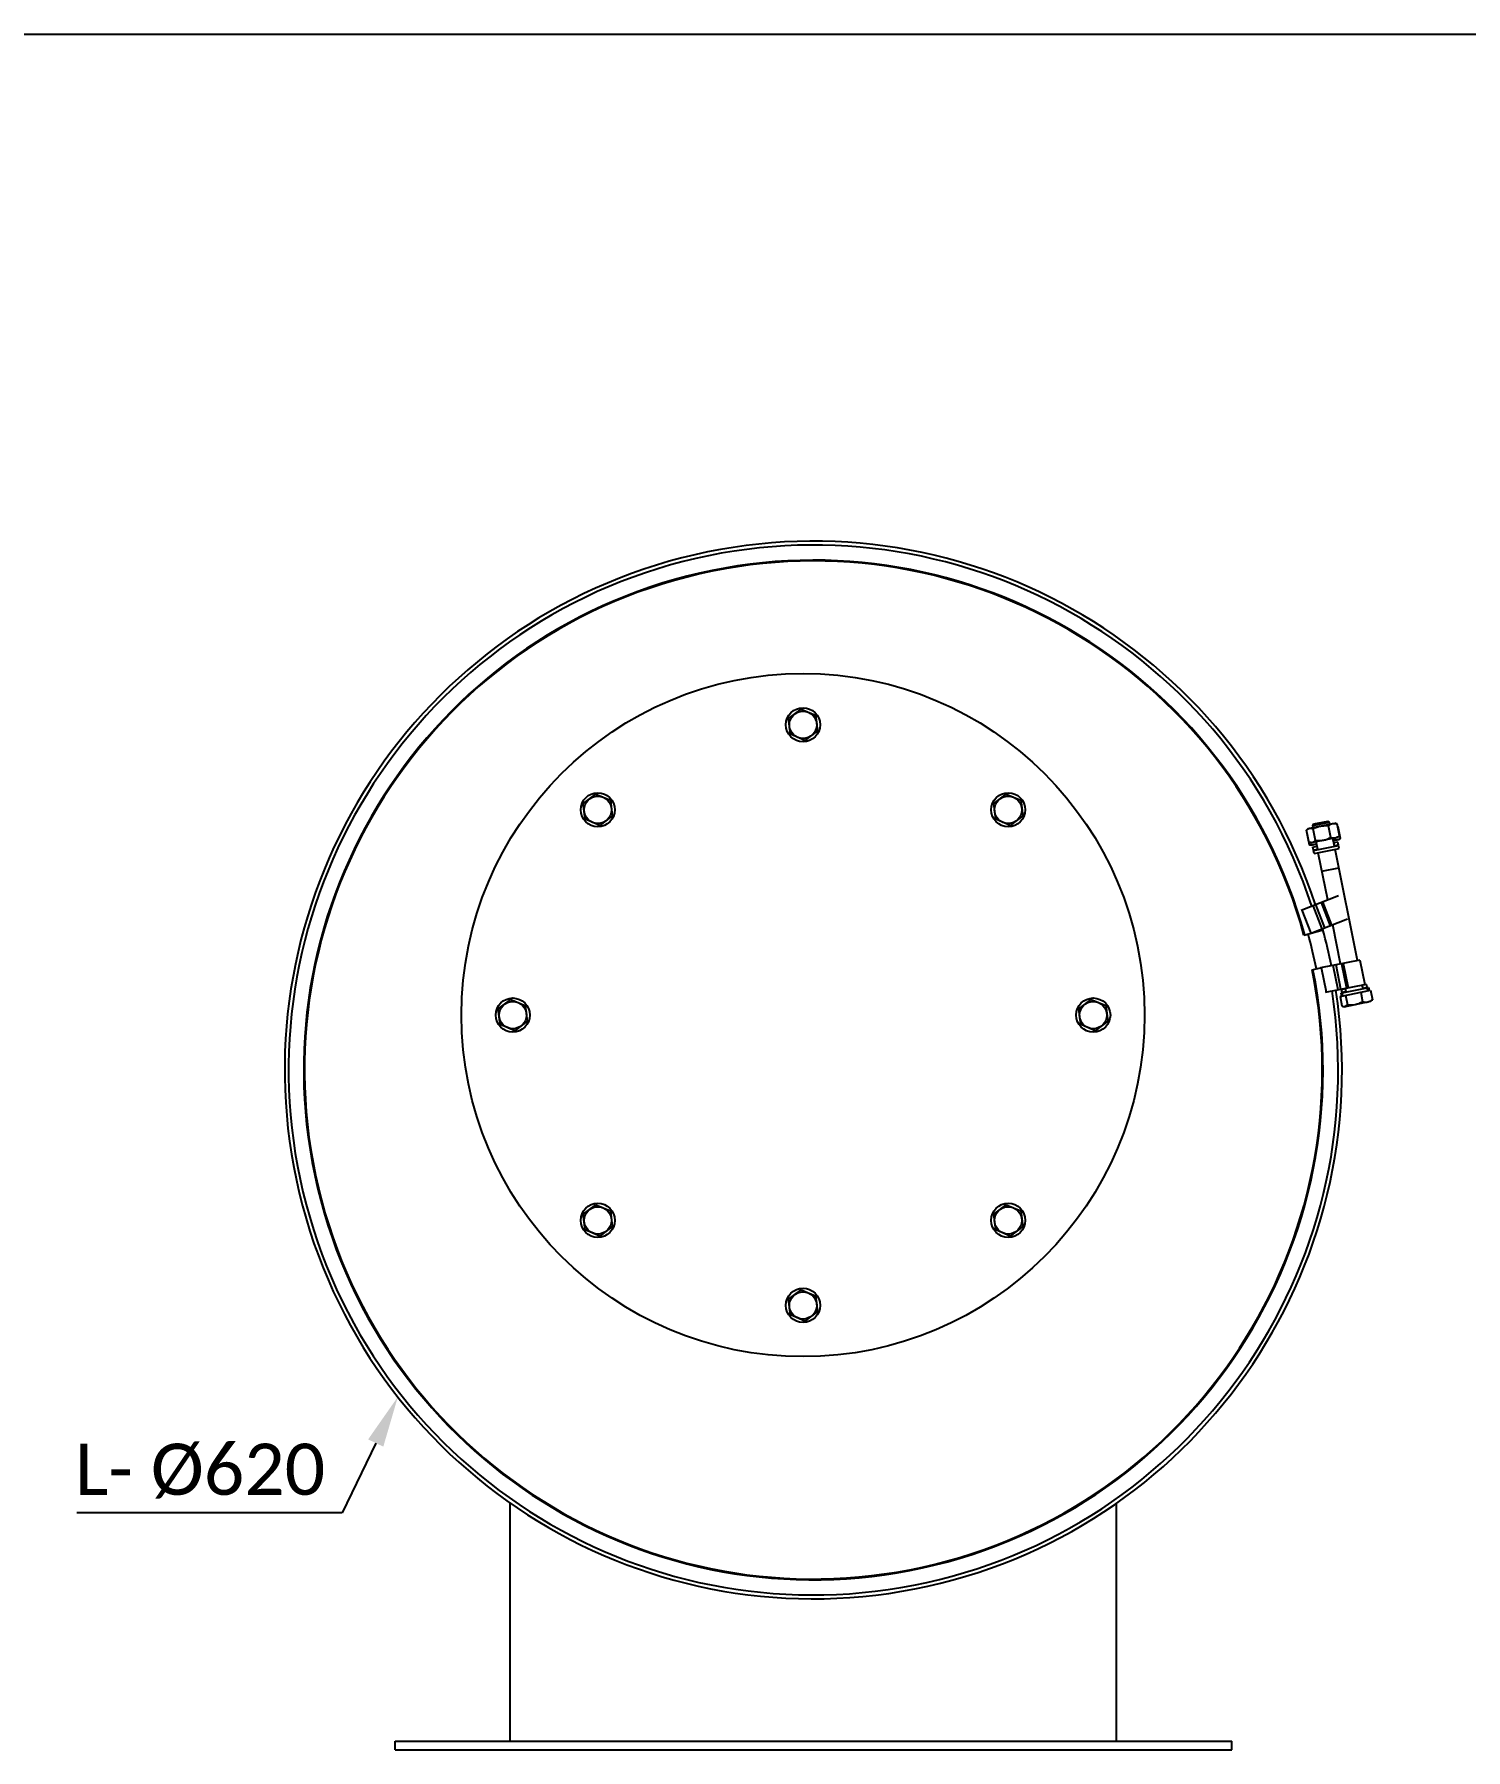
# Model space of a CAD drawing. Header units: millimetres. Extents: x 750 to 8479, y 2174 to 4333.
# Drawn here: x 6000 to 6839, y 3329 to 4333 of the extents above; entities that cross this region are included whole.
import ezdxf
from ezdxf import colors
from ezdxf.entities.mleader import LeaderData, LeaderLine
from ezdxf.math import Vec2, Vec3

# ---------------------------------------------------------------- set-up
doc = ezdxf.new("R2010")
doc.units = ezdxf.units.MM
doc.header["$LTSCALE"] = 153.67
doc.layers.get('0').update_dxf_attribs({"linetype": 'CONTINUOUS'})
doc.layers.add('00_BUW_DATUM', color=7, linetype='CONTINUOUS')
doc.layers.add('02___PRT_ALL_AXES', color=7, linetype='CONTINUOUS')
doc.styles.get("Standard").update_dxf_attribs({"font": 'calibri.ttf'})

msp = doc.modelspace()

# ---------------------------------------------------------------- linework, layer by layer
at = {"linetype": 'Continuous'}
for p, q in [((5975.32362, 4333.27592), (8479.0037, 4333.27592)), ((6749.5648, 3870.8807), (6757.89796, 3872.5565)), ((6754.34979, 3843.2824), (6764.15351, 3845.25393)), ((6764.01969, 3828.83379), (6742.13698, 3820.27073)), ((6747.97069, 3806.93994), (6742.67218, 3820.48016)), ((6754.51175, 3809.49957), (6749.21325, 3823.03979)), ((6756.04264, 3810.09863), (6750.74414, 3823.63885)), ((6753.79396, 3824.8323), (6759.09246, 3811.29208)), ((6754.71746, 3825.19367), (6760.01596, 3811.65346)), ((6747.43548, 3806.73051), (6769.31819, 3815.29358)), ((6747.43548, 3806.73051), (6747.41347, 3806.78677)), ((6776.55815, 3791.17818), (6753.55135, 3786.55152)), ((6763.8371, 3773.78889), (6760.9705, 3788.04351)), ((6765.44876, 3774.11299), (6762.58216, 3788.36761)), ((6765.7929, 3789.01329), (6768.65949, 3774.75867)), ((6766.76512, 3789.2088), (6769.63172, 3774.95418)), ((6776.55815, 3791.17818), (6779.42475, 3776.92356)), ((6756.95091, 3772.40408), (6754.08432, 3786.6587)), ((6756.38747, 3772.29077), (6779.42475, 3776.92356)), ((6764.90586, 3769.92373), (6782.77601, 3773.51741)), ((6768.54477, 3772.69556), (6765.35287, 3772.05367)), ((6778.34849, 3774.66708), (6781.54039, 3775.30897))]:
    msp.add_line(p, q, dxfattribs=at)
at = {"layer": '00_BUW_DATUM', "linetype": 'Continuous'}
for p, q in [((6441.87638, 3932.55944), (6449.23608, 3938.14228)), ((6449.23608, 3938.14228), (6457.75082, 3934.56001)), ((6443.03141, 3923.39433), (6441.87638, 3932.55944)), ((6457.75082, 3934.56001), (6458.90585, 3925.3949)), ((6451.54614, 3919.81206), (6443.03141, 3923.39433)), ((6458.90585, 3925.3949), (6451.54614, 3919.81206)), ((6321.66823, 3882.7676), (6329.02793, 3888.35044)), ((6329.02793, 3888.35044), (6337.54266, 3884.76817)), ((6562.08453, 3882.7676), (6569.44424, 3888.35044)), ((6569.44424, 3888.35044), (6577.95897, 3884.76817)), ((6322.82326, 3873.60249), (6321.66823, 3882.7676)), ((6337.54266, 3884.76817), (6338.69769, 3875.60306)), ((6563.23956, 3873.60249), (6562.08453, 3882.7676)), ((6577.95897, 3884.76817), (6579.114, 3875.60306)), ((6331.33799, 3870.02022), (6322.82326, 3873.60249)), ((6338.69769, 3875.60306), (6331.33799, 3870.02022)), ((6571.7543, 3870.02022), (6563.23956, 3873.60249)), ((6579.114, 3875.60306), (6571.7543, 3870.02022)), ((6745.23679, 3867.24147), (6745.52723, 3867.51533)), ((6746.61113, 3860.40735), (6745.23679, 3867.24147)), ((6745.52724, 3867.5153), (6746.2827, 3868.18064)), ((6746.2827, 3868.18064), (6761.96867, 3871.33508)), ((6748.97738, 3869.99756), (6758.78111, 3871.96909)), ((6748.97738, 3869.99756), (6749.5648, 3870.8807)), ((6749.22382, 3868.77209), (6748.97738, 3869.99756)), ((6750.52611, 3861.19465), (6749.15177, 3868.02877)), ((6749.5648, 3870.8807), (6757.89796, 3872.5565)), ((6758.78111, 3871.96909), (6757.89796, 3872.5565)), ((6759.55588, 3863.01053), (6758.18154, 3869.84465)), ((6759.02755, 3870.74362), (6758.78111, 3871.96909)), ((6762.9226, 3871.0135), (6761.96867, 3871.33508)), ((6763.29632, 3870.87323), (6762.9226, 3871.01353)), ((6764.67066, 3864.03911), (6763.29632, 3870.87323)), ((6763.62206, 3869.30671), (6763.61048, 3869.31125)), ((6763.62206, 3869.30671), (6763.6105, 3869.31094)), ((6763.62206, 3869.30671), (6764.9964, 3862.47259)), ((6745.55109, 3865.67821), (6745.54194, 3865.6708)), ((6745.55124, 3865.67782), (6745.54194, 3865.6708)), ((6745.54194, 3865.6708), (6746.91628, 3858.83668)), ((6746.61113, 3860.40735), (6746.98486, 3860.26705)), ((6746.91628, 3858.83668), (6747.22069, 3858.72526)), ((6747.93878, 3859.94551), (6746.98485, 3860.26709)), ((6747.22069, 3858.72533), (6748.25423, 3858.37691)), ((6747.93878, 3859.94551), (6763.62475, 3863.09995)), ((6751.19535, 3858.96837), (6748.25423, 3858.37691)), ((6748.981, 3857.29904), (6751.43193, 3857.79192)), ((6749.33587, 3855.53437), (6748.981, 3857.29904)), ((6749.3753, 3855.33829), (6764.08089, 3858.29558)), ((6751.82623, 3855.83117), (6750.8799, 3860.53696)), ((6761.62996, 3857.8027), (6760.68363, 3862.50849)), ((6760.7712, 3862.5261), (6760.94577, 3861.65801)), ((6763.94019, 3861.53135), (6760.99907, 3860.93989)), ((6763.68659, 3860.25633), (6761.23566, 3859.76344)), ((6764.04146, 3858.49165), (6761.59053, 3857.99877)), ((6763.62475, 3863.09995), (6764.38021, 3863.76528)), ((6764.04146, 3858.49165), (6763.68659, 3860.25633)), ((6764.7587, 3862.25221), (6763.94019, 3861.53135)), ((6764.43577, 3856.53091), (6764.08089, 3858.29558)), ((6764.67066, 3864.03911), (6764.38022, 3863.76525)), ((6764.9964, 3862.47259), (6764.75872, 3862.25215)), ((6749.33587, 3855.53437), (6751.7868, 3856.02725)), ((6749.73018, 3853.57362), (6749.3753, 3855.33829)), ((6749.73018, 3853.57362), (6764.43577, 3856.53091)), ((6757.74887, 3826.37991), (6752.18111, 3854.0665)), ((6775.08759, 3790.88245), (6761.98484, 3856.03803)), ((6765.28386, 3788.91092), (6760.65969, 3811.90536)), ((6780.44455, 3776.92463), (6777.99362, 3776.43175)), ((6780.79943, 3775.15996), (6780.44455, 3776.92463)), ((6271.87638, 3762.55944), (6279.23608, 3768.14228)), ((6279.23608, 3768.14228), (6287.75082, 3764.56001)), ((6611.87638, 3762.55944), (6619.23608, 3768.14228)), ((6619.23608, 3768.14228), (6627.75082, 3764.56001)), ((6764.90586, 3769.92373), (6766.02677, 3764.34986)), ((6765.35287, 3772.05367), (6765.74717, 3770.09292)), ((6765.73896, 3773.96735), (6768.18989, 3774.46023)), ((6766.09383, 3772.20268), (6765.73896, 3773.96735)), ((6766.13327, 3772.0066), (6780.83886, 3774.96389)), ((6766.48814, 3770.24193), (6766.13327, 3772.0066)), ((6767.25973, 3763.86897), (6782.94569, 3767.02341)), ((6768.09445, 3770.56496), (6769.21536, 3764.99108)), ((6768.5842, 3772.49948), (6768.15046, 3774.6563)), ((6777.02953, 3772.3618), (6778.15043, 3766.78792)), ((6778.38793, 3774.47101), (6777.95419, 3776.62783)), ((6781.19373, 3773.19922), (6780.83886, 3774.96389)), ((6781.01213, 3775.20274), (6781.40643, 3773.24199)), ((6781.54039, 3775.30897), (6781.9347, 3773.34823)), ((6782.77601, 3773.51741), (6783.89691, 3767.94353)), ((6782.94569, 3767.02341), (6783.41996, 3767.44109)), ((6273.03141, 3753.39433), (6271.87638, 3762.55944)), ((6287.75082, 3764.56001), (6288.90585, 3755.3949)), ((6613.03141, 3753.39433), (6611.87638, 3762.55944)), ((6627.75082, 3764.56001), (6628.90585, 3755.3949)), ((6767.25973, 3763.86897), (6766.66087, 3764.07085)), ((6281.54614, 3749.81206), (6273.03141, 3753.39433)), ((6288.90585, 3755.3949), (6281.54614, 3749.81206)), ((6621.54614, 3749.81206), (6613.03141, 3753.39433)), ((6628.90585, 3755.3949), (6621.54614, 3749.81206)), ((6321.66823, 3642.35129), (6329.02793, 3647.93413)), ((6329.02793, 3647.93413), (6337.54266, 3644.35186)), ((6562.08453, 3642.35129), (6569.44424, 3647.93413)), ((6569.44424, 3647.93413), (6577.95897, 3644.35186)), ((6322.82326, 3633.18618), (6321.66823, 3642.35129)), ((6337.54266, 3644.35186), (6338.69769, 3635.18675)), ((6563.23956, 3633.18618), (6562.08453, 3642.35129)), ((6577.95897, 3644.35186), (6579.114, 3635.18675)), ((6331.33799, 3629.60391), (6322.82326, 3633.18618)), ((6338.69769, 3635.18675), (6331.33799, 3629.60391)), ((6571.7543, 3629.60391), (6563.23956, 3633.18618)), ((6579.114, 3635.18675), (6571.7543, 3629.60391)), ((6441.87638, 3592.55944), (6449.23608, 3598.14228)), ((6449.23608, 3598.14228), (6457.75082, 3594.56001)), ((6443.03141, 3583.39433), (6441.87638, 3592.55944)), ((6457.75082, 3594.56001), (6458.90585, 3585.3949)), ((6451.54614, 3579.81206), (6443.03141, 3583.39433)), ((6458.90585, 3585.3949), (6451.54614, 3579.81206))]:
    msp.add_line(p, q, dxfattribs=at)
for centre, radius in [((6450.39111, 3928.97717), 10), ((6450.39111, 3928.97717), 8), ((6330.18296, 3879.18533), 10), ((6570.59927, 3879.18533), 10), ((6330.18296, 3879.18533), 8), ((6570.59927, 3879.18533), 8), ((6280.39111, 3758.97717), 10), ((6280.39111, 3758.97717), 8), ((6620.39111, 3758.97717), 10), ((6620.39111, 3758.97717), 8), ((6330.18296, 3638.76902), 10), ((6330.18296, 3638.76902), 8), ((6570.59927, 3638.76902), 10), ((6570.59927, 3638.76902), 8), ((6450.39111, 3588.97717), 10), ((6450.39111, 3588.97717), 8)]:
    msp.add_circle(centre, radius, dxfattribs=at)
msp.add_arc((6749.95943, 3882.76225), 23.79262, 297.27785352, 297.50036482, dxfattribs=at)
for points, knots in [([(6745.52724, 3867.5153), (6745.75285, 3867.71399), (6746.22319, 3868.06615), (6746.7769, 3868.28002), (6747.05341, 3868.33563)], [0, 0, 0, 0, 0.5159551725, 1, 1, 1, 1]), ([(6747.05341, 3868.33563), (6747.38914, 3868.40314), (6748.12245, 3868.39515), (6748.80745, 3868.17043), (6749.15177, 3868.02877)], [0, 0, 0, 0, 0.4791033813, 1, 1, 1, 1]), ([(6749.15177, 3868.02877), (6749.84257, 3868.38865), (6751.26045, 3869.0425), (6752.76257, 3869.48373), (6753.52578, 3869.63722)], [0, 0, 0, 0, 0.5001358562, 1, 1, 1, 1]), ([(6753.52578, 3869.63722), (6754.289, 3869.7907), (6755.84491, 3869.96444), (6757.40532, 3869.90951), (6758.18154, 3869.84465)], [0, 0, 0, 0, 0.499864158, 1, 1, 1, 1]), ([(6758.18154, 3869.84465), (6758.54489, 3870.13309), (6759.29798, 3870.65064), (6760.16264, 3870.97189), (6760.59806, 3871.05945)], [0, 0, 0, 0, 0.5108945524, 1, 1, 1, 1]), ([(6760.59806, 3871.05945), (6761.03347, 3871.14701), (6761.9551, 3871.18499), (6762.84972, 3870.99879), (6763.29632, 3870.87323)], [0, 0, 0, 0, 0.4891054615, 1, 1, 1, 1]), ([(6749.55186, 3858.63786), (6749.12689, 3858.5524), (6748.22516, 3858.51902), (6747.35222, 3858.70935), (6746.91628, 3858.83668)], [0, 0, 0, 0, 0.4883475389, 1, 1, 1, 1]), ([(6746.98485, 3860.26708), (6747.26974, 3860.17105), (6747.83964, 3860.02809), (6748.43299, 3860.04489), (6748.70949, 3860.10049)], [0, 0, 0, 0, 0.5159551725, 1, 1, 1, 1]), ([(6748.70949, 3860.10049), (6749.04522, 3860.16801), (6749.71844, 3860.45885), (6750.26332, 3860.9309), (6750.52611, 3861.19465)], [0, 0, 0, 0, 0.4791033813, 1, 1, 1, 1]), ([(6751.13226, 3859.28519), (6751.0083, 3859.2083), (6750.51329, 3858.92416), (6749.96856, 3858.72166), (6749.55186, 3858.63786)], [0, 0, 0, 0, 0.255504698, 1, 1, 1, 1]), ([(6750.52611, 3861.19465), (6751.30233, 3861.12979), (6752.86274, 3861.07487), (6754.41865, 3861.2486), (6755.18186, 3861.40209)], [0, 0, 0, 0, 0.5001358562, 1, 1, 1, 1]), ([(6755.18186, 3861.40209), (6755.94508, 3861.55557), (6757.4472, 3861.9968), (6758.86507, 3862.65066), (6759.55588, 3863.01053)], [0, 0, 0, 0, 0.499864158, 1, 1, 1, 1]), ([(6759.55588, 3863.01053), (6760.00248, 3862.88498), (6760.8971, 3862.69878), (6761.81872, 3862.73675), (6762.25414, 3862.82432)], [0, 0, 0, 0, 0.5108945524, 1, 1, 1, 1]), ([(6763.11196, 3861.36479), (6762.765, 3861.29502), (6762.01066, 3861.29752), (6761.30168, 3861.51804), (6760.94577, 3861.65801)], [0, 0, 0, 0, 0.4806214568, 1, 1, 1, 1]), ([(6762.25414, 3862.82432), (6762.68955, 3862.91188), (6763.55422, 3863.23312), (6764.30731, 3863.75068), (6764.67066, 3864.03911)], [0, 0, 0, 0, 0.4891054615, 1, 1, 1, 1]), ([(6764.7587, 3862.25221), (6764.51523, 3862.03778), (6764.00814, 3861.65686), (6763.41061, 3861.42485), (6763.11196, 3861.36479)], [0, 0, 0, 0, 0.5157432693, 1, 1, 1, 1]), ([(6778.15043, 3766.78792), (6778.40303, 3766.72917), (6779.39185, 3766.53276), (6780.42914, 3766.51733), (6781.16454, 3766.66522)], [0, 0, 0, 0, 0.2569107254, 1, 1, 1, 1]), ([(6781.16454, 3766.66522), (6781.40791, 3766.71416), (6782.38597, 3766.98006), (6783.27898, 3767.49732), (6783.89691, 3767.94353)], [0, 0, 0, 0, 0.2456753575, 1, 1, 1, 1]), ([(6783.89691, 3767.94353), (6783.85905, 3767.89724), (6783.71, 3767.72074), (6783.54847, 3767.55428), (6783.41996, 3767.4411)], [0, 0, 0, 0, 0.2588332683, 1, 1, 1, 1]), ([(6766.02677, 3764.34986), (6766.07958, 3764.3218), (6766.28528, 3764.21663), (6766.49859, 3764.12556), (6766.66087, 3764.07085)], [0, 0, 0, 0, 0.2588332683, 1, 1, 1, 1]), ([(6766.66087, 3764.07085), (6766.75406, 3764.03944), (6767.10972, 3763.93642), (6767.49481, 3763.91624), (6767.76193, 3763.96996)], [0, 0, 0, 0, 0.2652052976, 1, 1, 1, 1]), ([(6767.76193, 3763.96996), (6767.89763, 3763.99725), (6768.47285, 3764.1898), (6768.92322, 3764.63392), (6769.21536, 3764.99108)], [0, 0, 0, 0, 0.230759251, 1, 1, 1, 1])]:
    msp.add_open_spline(points, degree=3, knots=knots, dxfattribs=at)
for points in [[(6773.82376, 3765.18899), (6775.33114, 3765.49212), (6776.78884, 3766.07369), (6778.15043, 3766.78792)], [(6769.21536, 3764.99108), (6770.7472, 3764.85872), (6772.31639, 3764.88586), (6773.82376, 3765.18899)]]:
    msp.add_open_spline(points, degree=3, dxfattribs=at)
at = {"layer": '02___PRT_ALL_AXES', "linetype": 'Continuous'}
for p, q in [((6747.97069, 3806.93994), (6754.99414, 3808.87064)), ((6743.80905, 3805.79594), (6747.41956, 3806.78844)), ((6748.61901, 3785.55963), (6753.55135, 3786.55152)), ((6278.96791, 3333.80818), (6278.96791, 3473.20518)), ((6633.96791, 3333.80818), (6633.96791, 3473.24712)), ((6211.46791, 3333.80818), (6701.46791, 3333.80818)), ((6211.46791, 3328.80818), (6211.46791, 3333.80818)), ((6211.46791, 3328.80818), (6701.46791, 3328.80818)), ((6701.46791, 3328.80818), (6701.46791, 3333.80818))]:
    msp.add_line(p, q, dxfattribs=at)
msp.add_circle((6450.39111, 3758.97717), 200, dxfattribs=at)
for radius, start, end in [(309.6, 18.21149679, 8.67865656), (307.33559, 18.18753889, 8.65837147), (298.46779, 15.37049464, 11.37049464), (298, 15.37049464, 11.37049464), (307.33559, 15.37049464, 15.46862108), (309.6, 15.37049464, 15.51189341), (309.5, 11.36927336, 15.38025243), (300.5, 11.37049464, 15.37049464)]:
    msp.add_arc((6456.46791, 3726.80818), radius, start, end, dxfattribs=at)

# ---------------------------------------------------------------- leaders
ml = msp.add_multileader_mtext('Standard')
ml.set_content('L- %%c620')
ml.set_leader_properties(linetype='ByLayer')
ml.build(insert=Vec2(0, 0))
ml.multileader.update_dxf_attribs({"text_right_attachment_type": 6, "arrow_head_size": 30})
ctx = ml.context
ctx.base_point, ctx.char_height, ctx.arrow_head_size, ctx.plane_origin = Vec3(6025.90307, 3487.80694), 30, 30, Vec3(6164.97535, 3622.48059)
ctx.right_attachment, ctx.text_align_type = 6, 2
notes = []
notes.append((ctx, [(0, (1, 1, 0), (6180.54153, 3467.59156), (-1, 0), 8, [(0, [(6213.10598, 3535.42602)], 0, [])])]))
ctx.mtext.insert, ctx.mtext.alignment, ctx.mtext.flow_direction = Vec3(6170.54153, 3508.02233), 3, 5
for ctx, leaders in notes:
    for number, flags, end, landing, length, lines in leaders:
        leader = LeaderData()
        leader.index, (leader.has_last_leader_line, leader.has_dogleg_vector, leader.attachment_direction) = number, flags
        leader.last_leader_point, leader.dogleg_vector, leader.dogleg_length = Vec3(end), Vec3(landing), length
        for number, points, colour, breaks in lines:
            line = LeaderLine()
            line.index, line.vertices, line.color, line.breaks = number, Vec3.list(points), colors.encode_raw_color(colour), breaks
            leader.lines.append(line)
        ctx.leaders.append(leader)

doc.saveas('drawing.dxf')
